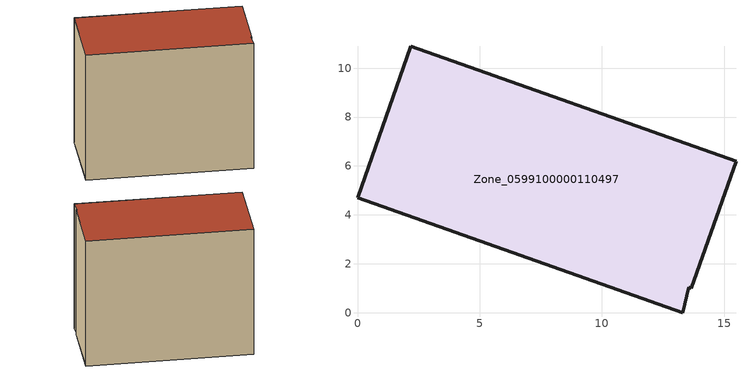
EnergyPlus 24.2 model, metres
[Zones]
Zone_0599100000110497
 floor ground (C_G): 2.18,10.89 15.48,6.2 13.65,0.99 13.55,1.03 13.3,0 0,4.7 z0
 wall outside (C_F): 15.48,6.2 2.18,10.89 0,4.7 13.3,0 13.55,1.03 13.65,0.99 15.48,6.2 z0:11.79
 roof outside (C_R): 13.65,0.99 15.48,6.2 2.18,10.89 0,4.7 13.3,0 13.55,1.03 z11.79
[BUILDING]
Pand.0599100000110497: North Axis=0; Terrain=City; Loads Convergence Tolerance Value=0.04; Temperature Convergence Tolerance Value=0.4; Solar Distribution=FullExterior; Maximum Number of Warmup Days=25; Minimum Number of Warmup Days=1
[Site:Location]
Rotterdam.The.Hague.AP_ZH_NLD Design_Conditions: Latitude=51.96; Longitude=4.45; Time Zone=1; Elevation=-4.5
[SITE:GROUNDTEMPERATURE:BUILDINGSURFACE]
18, 18, 18, 18, 18, 18, 18, 18, 18, 18, 18, 18
[MATERIAL] Thermal Absorptance=0.9; Solar Absorptance=0.7; Visible Absorptance=0.7
Name | Roughness | Thickness | Conductivity | Density | Specific Heat
G.TC.1946 | MediumSmooth | 0.15 | 1 | 540 | 1210
F.TC.1946 | Rough | 0.3 | 0.857143 | 1920 | 840
R.TC.1946 | MediumRough | 0.2 | 0.909091 | 1500 | 1000
[CONSTRUCTION]
C_G: G.TC.1946
C_F: F.TC.1946
C_R: R.TC.1946
[ZONE]
Zone_0599100000110497: Type=1; Multiplier=1; Ceiling Height=Autocalculate; Volume=Autocalculate; Floor Area=autocalculate; Part of Total Floor Area=Yes
[ZONEINFILTRATION:DESIGNFLOWRATE]
Infil_Zone_0599100000110497: Zone or ZoneList or Space or SpaceList=Zone_0599100000110497; Schedule=AlwaysOn; Design Flow Rate Calculation Method=Flow/Area; Flow Rate per Floor Area=0.003; Constant Term Coefficient=1; Temperature Term Coefficient=0; Velocity Term Coefficient=0; Velocity Squared Term Coefficient=0
[HVACTEMPLATE:ZONE:IDEALLOADSAIRSYSTEM]
Zone_0599100000110497: Maximum Heating Supply Air Temperature=50; Minimum Cooling Supply Air Temperature=13; Maximum Heating Supply Air Humidity Ratio=0.0156; Minimum Cooling Supply Air Humidity Ratio=0.0077; Heating Limit=NoLimit; Cooling Limit=NoLimit; Dehumidification Control Type=ConstantSensibleHeatRatio; Cooling Sensible Heat Ratio=0.7; Dehumidification Setpoint=60; Humidification Control Type=None; Humidification Setpoint=30; Outdoor Air Method=None; Outdoor Air Flow Rate per Person=0.00944; Outdoor Air Flow Rate per Zone Floor Area=0; Outdoor Air Flow Rate per Zone=0; Demand Controlled Ventilation Type=None; Outdoor Air Economizer Type=NoEconomizer; Heat Recovery Type=None; Sensible Heat Recovery Effectiveness=0.7; Latent Heat Recovery Effectiveness=0.65
[ZONECONTROL:THERMOSTAT]
ThermostatControl_Zone_0599100000110497: Zone or ZoneList=Zone_0599100000110497; Control Type Schedule=DualSetpointControlType; Control 1=Thermostat_Zone_0599100000110497; Temperature Difference Between Cutout And Setpoint=0
[THERMOSTATSETPOINT:DUALSETPOINT]
Thermostat_Zone_0599100000110497: Heating Setpoint Temperature Schedule=HeatingSetpoint_Zone_0599100000110497; Cooling Setpoint Temperature Schedule=CoolingSetpoint_Zone_0599100000110497
[SCHEDULE:COMPACT]
HeatingSetpoint_Zone_0599100000110497: Through: 12/31, For: AllDays, Until: 24:00, 21
CoolingSetpoint_Zone_0599100000110497: Through: 12/31, For: AllDays, Until: 24:00, 24
DualSetpointControlType: Through: 12/31, For: AllDays, Until: 24:00, 4
AlwaysOn: Through: 12/31, For: AllDays, Until: 24:00, 1
